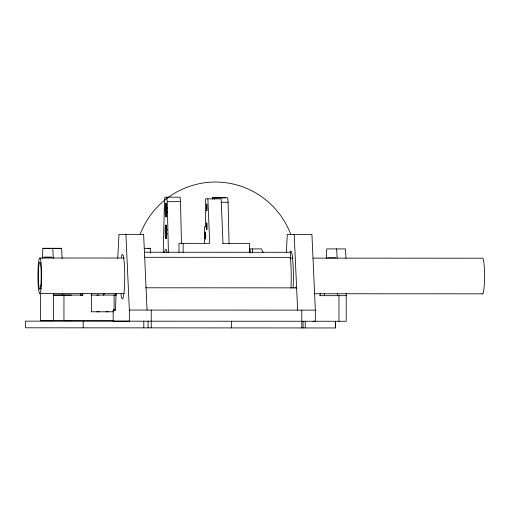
<?xml version="1.0" encoding="UTF-8"?>
<svg xmlns="http://www.w3.org/2000/svg" width="510" height="510" viewBox="0 0 510 510"><rect width="100%" height="100%" fill="white"/><g stroke="black" fill="none" stroke-linecap="round" stroke-linejoin="round"><path stroke-width="0.76" d="M53.48 293.524L53.48 320.688L40.583 320.682L40.66 293.492M62.335 295.086L62.335 293.524M71.566 295.08L63.967 295.08L63.948 320.688L71.566 320.682M80.35 293.601L80.35 295.08L82.773 295.086L82.773 293.601M83.181 327.841L83.187 321.16M91.628 311.782L91.628 293.862M115.553 310.042L113.169 310.042L113.163 321.172L129.342 321.179L129.349 310.054L125.919 234.351M114.1 310.188L114.1 295.08L116.089 295.086M143.814 327.866L143.814 321.185M148.078 327.866L148.085 321.192M150.31 253.087L150.31 248.332L147.894 248.332M151.215 327.866L151.228 310.061M166.77 197.179L167.229 201.667L168.415 252.673M178.997 252.252L179.004 243.346L209.706 243.359L207.876 198.83M163.257 252.667L164.462 201.635L164.928 197.179L180.055 197.179L180.514 201.667L181.458 243.213M183.128 252.252L183.135 243.346M204.421 243.506L204.427 226.791L205.989 226.791M205.581 226.791L205.594 198.83L221.161 198.836L222.991 243.366M212.364 199.257L212.517 197.772L227.645 197.772L228.104 202.26L229.047 243.799M231.591 327.904L231.591 321.23M249.371 252.877L249.371 248.918M249.556 252.284L249.562 243.378L222.768 243.366M250.187 252.883L250.187 248.918L261.458 248.918L263.16 252.52M252.603 252.883L252.603 248.918M301.786 327.936L301.792 310.131M303.074 327.936L303.08 321.262M305.216 327.943L305.216 321.262M286.346 252.616L287.264 234.428L311.916 234.441L315.346 310.137L315.339 321.268L313.032 321.268M320.14 295.673L320.14 293.448M335.497 327.956L335.497 321.274M335.612 321.274L335.606 327.956L25.5 327.809L25.5 321.134L346.207 321.274L346.207 293.333M337.352 295.673L337.352 293.333M338.959 321.274L338.959 295.673M116.057 293.613L115.477 310.042L113.169 310.042M42.381 258.627L42.885 248.325L51.746 248.325M324.449 295.666L324.57 293.288M326.285 258.423L326.757 248.918L345.519 248.918L345.978 258.27M117.778 258.079L118.983 234.351L143.629 234.364L147.065 310.061M290.981 288.163A27.916 2.901 -90 0 0 290.388 257.365L290.407 252.303L144.266 252.233M104.136 293.658L103.422 295.08L104.48 293.658M96.817 311.782L99.176 311.782M108.292 311.782L105.972 311.782M212.517 197.772L225.802 197.772M167.229 201.667L180.514 201.667M221.072 202.26L228.104 202.26M62.143 258.462L61.646 248.332L52.791 248.332L53.289 258.462M144.202 248.332L150.31 248.332M42.885 248.325L61.646 248.332M51.924 257.231L43.809 257.231L51.867 257.238M144.413 257.295L290.388 257.365M327.675 257.824L335.739 257.824M39.805 258.003L124.236 258.041M289.909 258.117L293.091 258.117M313.006 258.13L482.658 258.207A17.812 1.849 -90 0 1 484.481 278.345A17.812 1.849 -90 0 1 482.167 293.218M145.56 287.793L296.622 287.863L295.328 287.863M39.793 293.626L124.223 293.664M314.581 293.747L482.645 293.83M82.773 295.086L53.48 295.086L63.948 295.086M91.22 295.08L116.312 295.08M96.779 295.08L98.851 295.08M319.687 295.673L346.207 295.673M129.349 310.054L315.346 310.137M91.22 311.782L113.717 311.782M40.583 320.682L113.864 320.688M214.359 197.772L214.512 199.27M336.657 248.918L337.116 258.27M294.2 234.428L297.63 310.125M140.161 234.358A80.899 80.459 -90 0 1 215.475 182.044A80.899 80.459 -90 0 1 290.732 234.428M290.031 251.889A25.717 2.671 -90 0 1 292.606 258.544L293.033 263.874A25.717 2.671 -90 0 1 293.103 288.112M121.284 257.372A22.261 2.314 -90 0 1 124.281 263.256A22.261 2.314 -90 0 1 124.026 292.67A22.261 2.314 -90 0 1 120.966 293.951M164.634 252.367A23.377 2.416 90 0 1 167.057 252.367M166.547 213.072A3.564 0.37 90 0 1 166.547 206.901M166.993 207.468A3.564 0.37 90 0 1 167.05 208.208M167.05 211.771A3.564 0.37 90 0 1 166.993 212.504M166.547 234.9A3.564 0.37 90 0 1 166.547 228.729M166.993 229.296A3.564 0.37 90 0 1 167.05 230.035M167.05 233.599A3.564 0.37 90 0 1 166.993 234.332M166.547 216.68A6.93 0.714 90 0 1 166.018 209.986A6.93 0.714 90 0 1 166.547 203.292M166.547 238.508A6.93 0.714 90 0 1 166.018 231.814A6.93 0.714 90 0 1 166.547 225.12M206.99 209.961A3.564 0.37 -90 0 0 206.83 204A3.564 0.37 -90 0 0 206.371 208.36A3.564 0.37 -90 0 0 206.99 209.961M206.983 228.716A3.564 0.37 -90 0 0 206.818 222.755A3.564 0.37 -90 0 0 206.365 227.116A3.564 0.37 -90 0 0 206.983 228.716M205.626 238.164A3.564 0.37 -90 0 0 205.466 232.203A3.564 0.37 -90 0 0 205.014 236.57A3.564 0.37 -90 0 0 205.626 238.164M165.227 206.524A6.93 0.714 90 0 0 165.846 216.916A6.93 0.714 90 0 0 166.464 206.524A6.93 0.714 90 0 0 165.227 206.524M165.227 228.352A6.93 0.714 90 0 0 165.846 238.744A6.93 0.714 90 0 0 166.464 228.352A6.93 0.714 90 0 0 165.227 228.352M41.1 288.405A17.812 1.849 -90 0 0 40.284 258.608A17.812 1.849 -90 0 0 38.014 280.423A17.812 1.849 -90 0 0 41.1 288.405M40.774 285.447A13.63 1.415 -90 0 0 40.15 262.65A13.63 1.415 -90 0 0 38.409 279.34A13.63 1.415 -90 0 0 40.774 285.447"/></g></svg>
